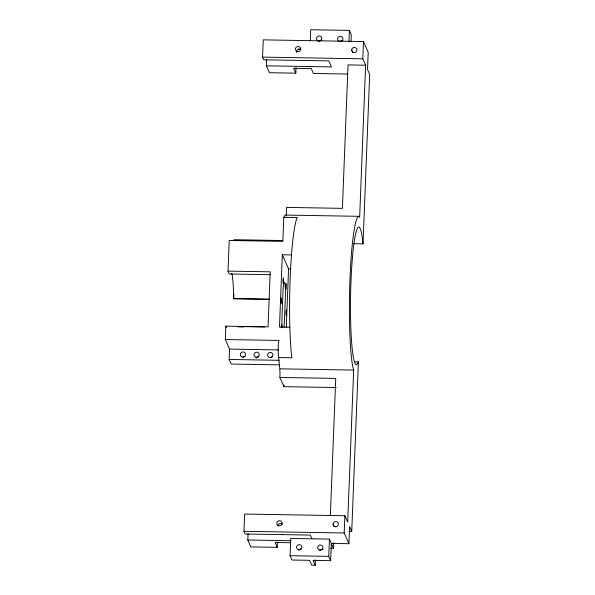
<?xml version="1.0" encoding="UTF-8"?>
<svg xmlns="http://www.w3.org/2000/svg" width="595" height="595" viewBox="0 0 595 595"><rect width="100%" height="100%" fill="white"/><g stroke="black" fill="none" stroke-linecap="round" stroke-linejoin="round"><path stroke-width="0.89" d="M281.725 327.391L281.502 324.171L281.197 327.614M279.256 364.861L231.172 364.058L229.142 359.454L229.551 349.101L225.326 339.529L225.847 326.142L268.055 326.856L270.212 271.826L228.011 271.119L229.209 240.477L282.841 241.384L283.785 217.346L285.139 215.078L358.562 216.312L359.655 217.272L365.62 65.212L362.801 58.808L363.478 41.553L263.243 39.865L262.566 57.12L263.749 59.805L328.812 60.898L331.467 66.915L266.404 65.822L266.649 59.463M269.513 299.441L233.731 298.839L233.909 294.213M311.847 538.802L310.211 535.084L245.147 533.99L243.965 531.305L244.642 514.05L344.869 515.739L347.696 522.135L353.661 370.075L352.679 366.319A79.552 8.085 -89 0 1 349.986 278.542A79.552 8.085 -89 0 1 358.562 216.312M277.434 541.896L277.218 547.341L250.845 546.902L247.803 540L248.048 533.648M336.13 387.538L283.949 386.661L279.895 377.468C280.691 365.077 276.452 352.976 278.958 340.429L225.326 339.529M291.394 254.92L282.32 254.764L279.479 327.049L289.646 327.22M286.225 216.037L286.567 207.41L342.408 208.347L348.038 64.915L365.62 65.212M266.404 65.822L269.446 72.716L295.819 73.155L296.035 67.711M283.949 386.661L284.023 384.853M286.277 327.324L288.568 268.94L282.32 254.764M315.439 559.798L315.224 565.25L311.713 565.191L309.564 560.326L291.981 560.029L290.07 555.7L290.747 538.445L329.437 539.1L333.49 548.293L330.708 548.24M310.278 40.646L310.702 29.75L349.391 30.405L351.295 34.733L351.05 41.085M315.224 565.25L313.082 560.386L330.664 560.683L328.76 556.355L329.437 539.1M330.366 515.367L335.736 378.405L279.895 377.468M348.96 41.3L349.391 30.405M330.664 560.683L331.341 543.428L348.923 543.718L349.607 526.463L351.749 531.328L348.975 531.283M333.49 548.293L333.698 542.841M348.923 543.718L344.193 532.994L344.869 515.739M351.749 531.328L358.398 361.864L354.717 361.797M353.824 243.719L363.024 243.868L369.674 74.405L367.532 69.541L368.208 52.286L363.478 41.553M358.398 361.864L356.74 364.653A68.946 7.006 -89 0 1 350.559 316.488L350.537 298.764A68.946 7.006 -89 0 1 361.842 234.646L363.024 243.868M298.221 49.087L300.966 49.132M262.566 57.12L362.801 58.808M347.487 74.033L313.409 73.453L311.259 68.589L293.677 68.291L295.819 73.155M283.785 217.346L297.403 217.577L296.615 218.908A79.552 8.085 -89 0 0 291.342 353.4L291.907 357.788L278.282 357.565M233.842 239.703L282.848 240.529M288.568 268.94L290.382 268.97M270.561 274.697L229.283 273.998L228.011 271.119M231.797 273.343A34.473 3.503 -89 0 1 233.567 295.388L233.575 298.482L269.349 299.084M237.978 326.514L264.589 326.96M238.134 326.863L243.645 326.96M229.551 349.101L278.557 349.927M229.142 359.454L279.077 360.302M280.238 368.841L353.661 370.075M243.965 531.305L344.193 532.994M247.803 540L290.843 540.729M290.806 542.744L275.076 542.476L277.218 547.341M290.07 555.7L328.76 556.355M351.704 49.995L352.798 52.464M333.103 524.173L334.197 526.649M225.847 326.142L226.487 327.585M256.393 358.004A2.655 2.573 -23.8 0 1 258.728 356.747M243.206 357.245A2.655 2.573 -23.8 0 1 245.103 356.517M270.465 357.707A2.655 2.573 -23.8 0 1 272.361 356.978M318.831 41.524A2.655 2.573 -23.8 0 1 321.85 40.363M339.477 41.367A2.655 2.573 -23.8 0 1 338.153 37.359A2.655 2.573 -23.8 0 1 342.475 37.433A2.655 2.573 -23.8 0 1 340.846 41.39M296.682 52.397A2.655 2.573 -23.8 0 1 300.661 49.549M282.528 534.459A2.655 2.573 -23.8 0 1 281.904 534.184M340.377 41.345A2.655 2.573 -23.8 0 1 342.951 40.72M319.976 550.576A2.655 2.573 -23.8 0 1 322.996 549.416M298.876 550.219A2.655 2.573 -23.8 0 1 301.211 548.962M284.001 327.064A12.376 1.257 -89 0 0 284.395 321.382L285.347 297.225A12.376 1.257 -89 0 0 284.633 282.461A12.376 1.257 -89 0 0 282.975 291.862L282.03 316.019A12.376 1.257 -89 0 0 282.209 327.823M278.021 525.906A2.655 2.573 -23.8 0 1 282.595 524.158M285.637 286.44C286.136 296.466 286.455 276.392 285.637 286.44M280.81 300.207C281.071 310.85 281.792 291.721 280.81 300.207M283.034 279.918C283.22 290.576 284.053 271.789 283.034 279.918M286.054 311.988C286.24 322.646 287.073 303.859 286.054 311.988M242.195 357A2.655 2.573 -23.8 0 0 245.549 353.884A2.655 2.573 -23.8 0 0 241.183 352.649A2.655 2.573 -23.8 0 0 242.195 357M255.82 357.231A2.655 2.573 -23.8 0 0 259.175 354.114A2.655 2.573 -23.8 0 0 254.809 352.88A2.655 2.573 -23.8 0 0 255.82 357.231M269.446 357.461A2.655 2.573 -23.8 0 0 272.8 354.345A2.655 2.573 -23.8 0 0 268.434 353.11A2.655 2.573 -23.8 0 0 269.446 357.461M319.522 550.063A2.655 2.573 -23.8 0 0 322.877 546.946A2.655 2.573 -23.8 0 0 318.511 545.712A2.655 2.573 -23.8 0 0 319.522 550.063M318.377 41.018A2.655 2.573 -23.8 0 0 321.731 37.901A2.655 2.573 -23.8 0 0 317.366 36.667A2.655 2.573 -23.8 0 0 318.377 41.018M298.422 549.713A2.655 2.573 -23.8 0 0 301.777 546.597A2.655 2.573 -23.8 0 0 297.411 545.362A2.655 2.573 -23.8 0 0 298.422 549.713M353.564 52.524A2.655 2.573 -23.8 0 0 356.918 49.407A2.655 2.573 -23.8 0 0 352.552 48.173A2.655 2.573 -23.8 0 0 353.564 52.524M297.292 51.579A2.655 2.573 -23.8 0 0 300.646 48.463A2.655 2.573 -23.8 0 0 296.28 47.228A2.655 2.573 -23.8 0 0 297.292 51.579M334.963 526.709A2.655 2.573 -23.8 0 0 338.317 523.593A2.655 2.573 -23.8 0 0 333.951 522.358A2.655 2.573 -23.8 0 0 334.963 526.709M278.691 525.757A2.655 2.573 -23.8 0 0 282.045 522.648A2.655 2.573 -23.8 0 0 277.679 521.413A2.655 2.573 -23.8 0 0 278.691 525.757"/></g></svg>
